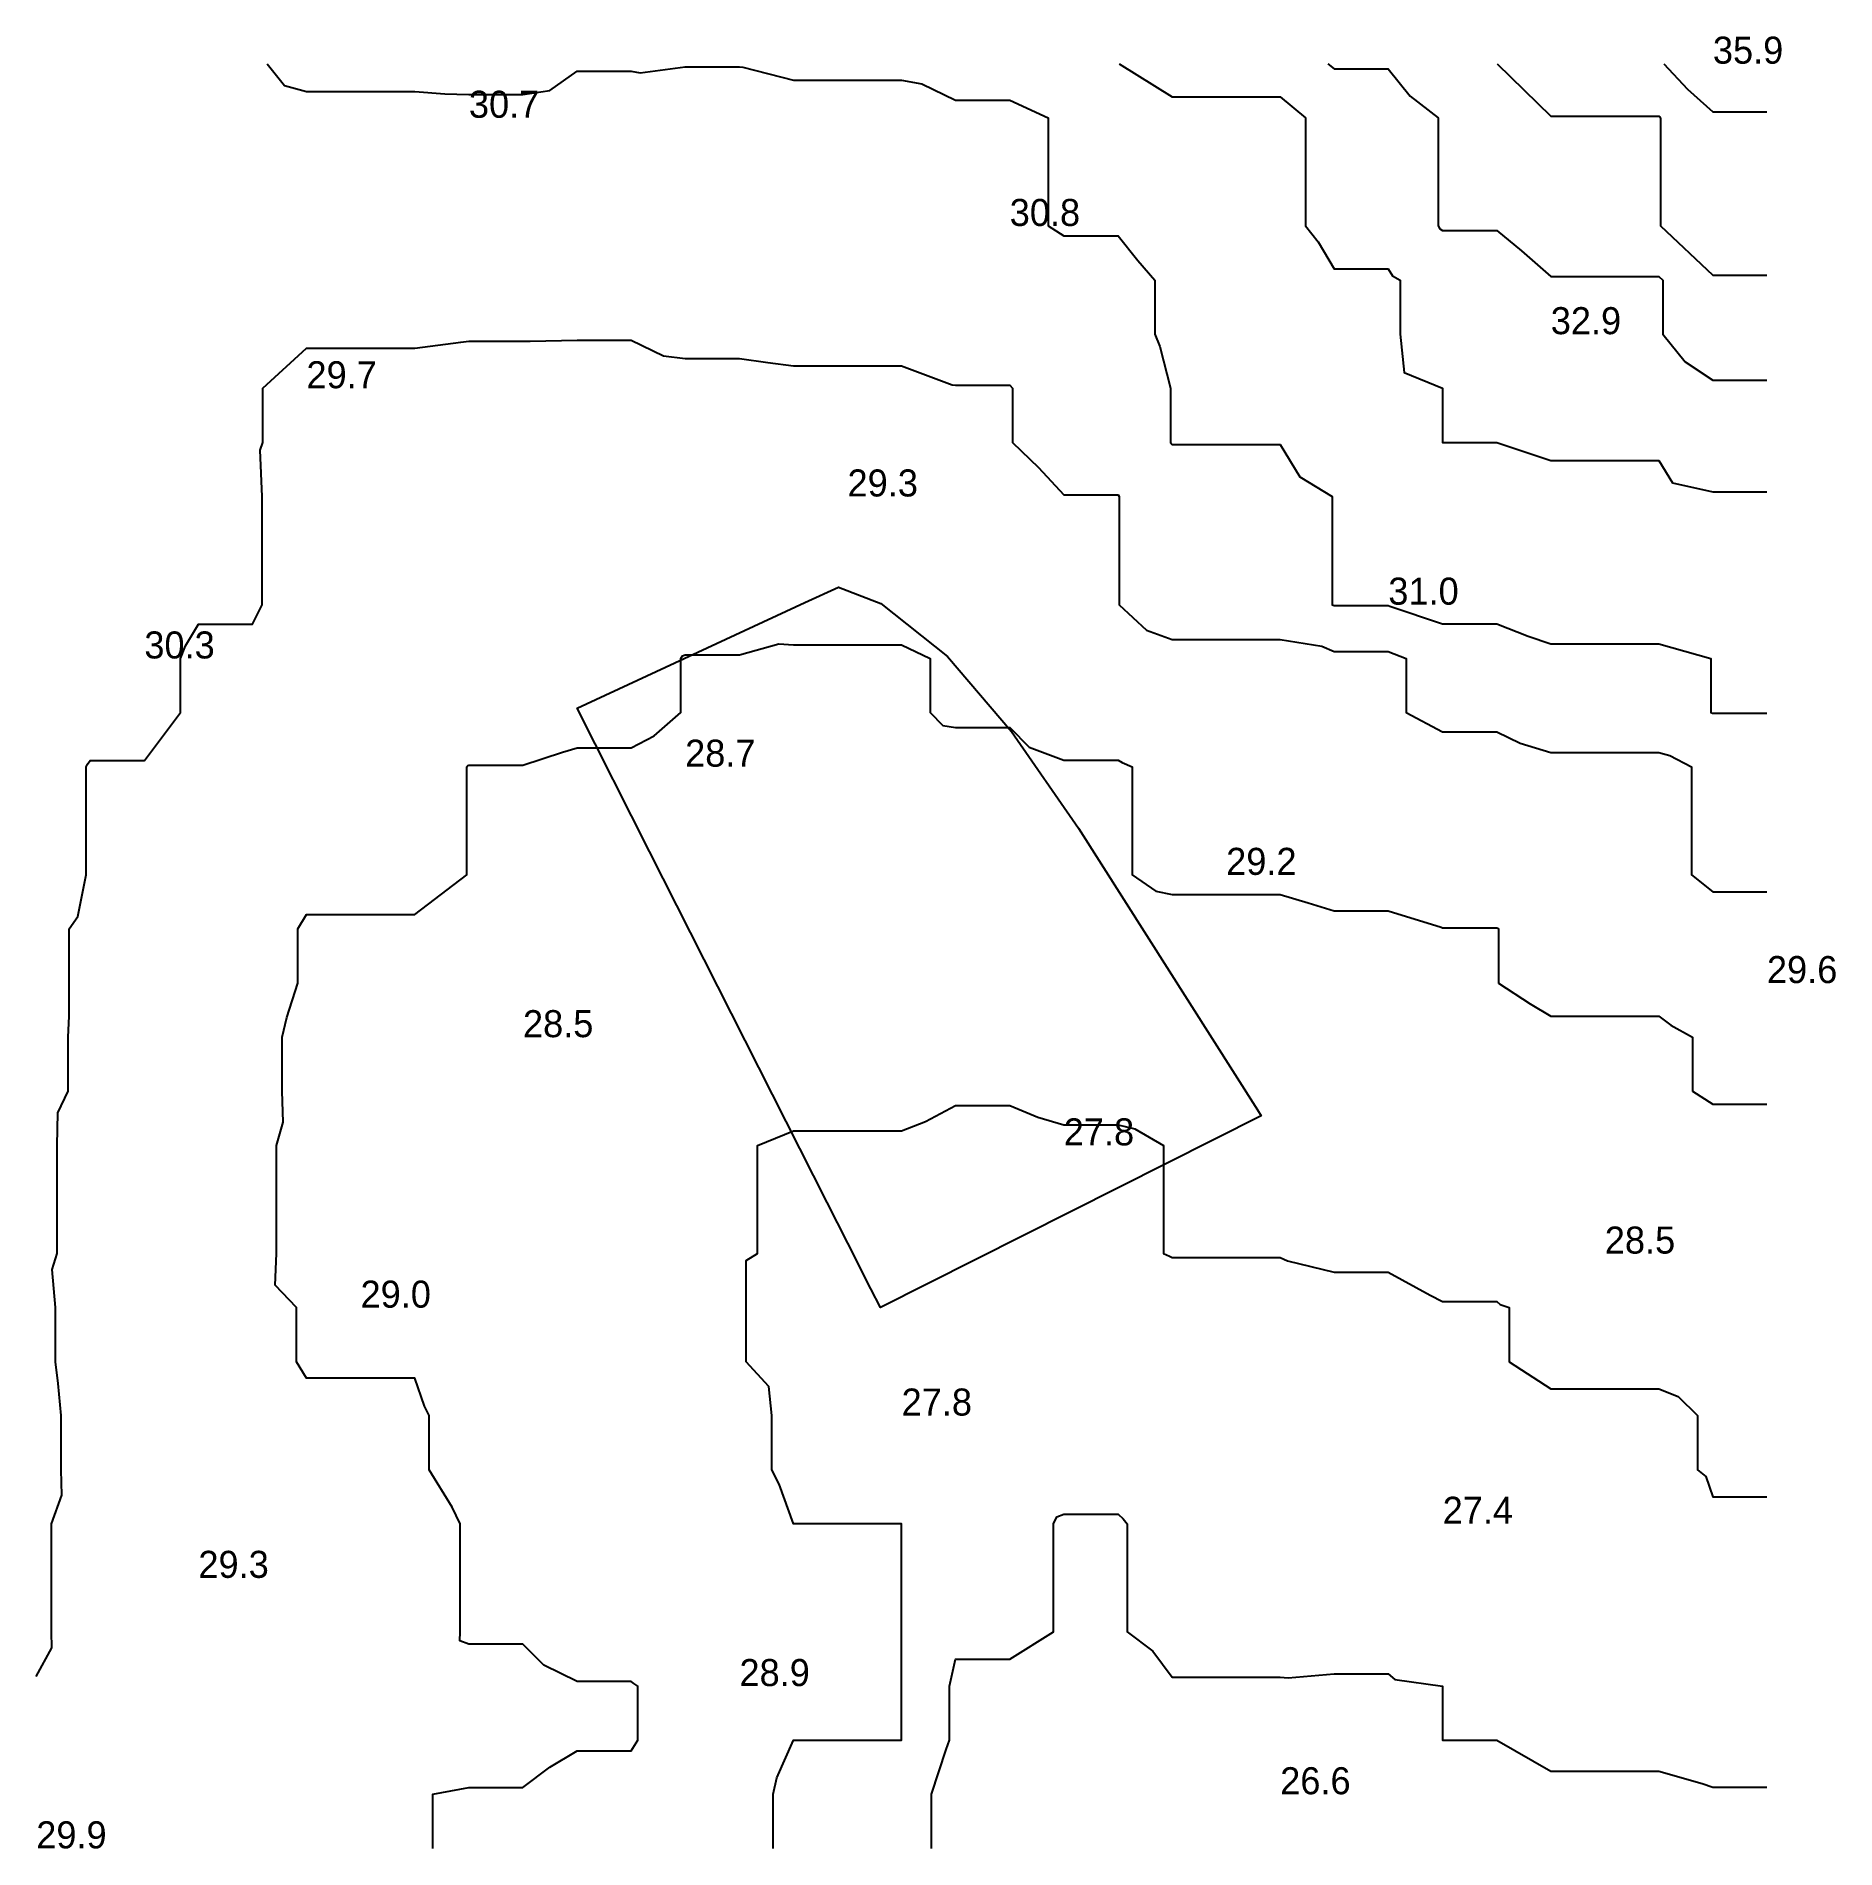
# Model space of a CAD drawing. Extents: x 0 to 66.5, y 0 to 67.
import ezdxf

# ---------------------------------------------------------------- set-up
doc = ezdxf.new("R2010")
doc.units = 0
for name, color, linetype in [('CONTOURS_MAJEURES', 3, 'CONTINUOUS'), ('CONTOURS_MINEURES', 8, 'CONTINUOUS'), ('PARCELLE', 4, 'CONTINUOUS'), ('POINTS_COTES', 7, 'CONTINUOUS')]:
    doc.layers.add(name, color=color, linetype=linetype)

msp = doc.modelspace()

# ---------------------------------------------------------------- linework, layer by layer
at = {"layer": 'CONTOURS_MAJEURES'}
for points in [[(60.178, 66.002), (61.059, 65.064), (61.997, 64.217), (62.212, 64.217), (63.995, 64.217)], [(0.005, 6.354), (0.587, 7.418), (0.564, 8.002), (0.564, 9.443), (0.564, 10.003), (0.564, 10.563), (0.564, 12.004), (0.945, 13.063), (0.931, 14.004), (0.931, 14.932), (0.931, 16.005), (0.81, 17.192), (0.718, 17.995), (0.718, 18.709), (0.718, 19.996), (0.598, 21.402), (0.779, 21.996), (0.779, 22.772), (0.779, 23.997), (0.779, 24.773), (0.779, 25.998), (0.804, 27.198), (1.18, 27.999), (1.18, 29.176), (1.18, 29.999), (1.226, 30.778), (1.226, 32), (1.226, 33.223), (1.226, 34.001), (1.544, 34.46), (1.846, 36.002), (1.846, 37.846), (1.846, 38.003), (1.846, 38.159), (1.846, 40.003), (1.904, 40.102), (2.003, 40.226), (3.779, 40.226), (4.001, 40.226), (5.334, 42.004), (5.334, 42.671), (5.334, 44.005), (5.529, 44.473), (6, 45.278), (6.719, 45.278), (7.998, 45.278), (8.358, 45.995), (8.358, 47.635), (8.358, 47.995), (8.358, 48.355), (8.358, 49.996), (8.289, 51.705), (8.387, 51.997), (8.387, 53.609), (8.387, 53.998), (9.996, 55.485), (10.509, 55.485), (11.995, 55.485), (12.51, 55.485), (14.004, 55.485), (15.708, 55.704), (16.002, 55.735), (17.738, 55.735), (18.001, 55.735), (18.264, 55.735), (19.999, 55.782), (20.215, 55.782), (21.997, 55.782), (23.196, 55.198), (23.996, 55.1), (25.103, 55.1), (26.005, 55.1), (27.051, 54.95), (28.003, 54.831), (29.169, 54.831), (30.001, 54.831), (30.834, 54.831), (32, 54.831), (33.865, 54.131), (33.998, 54.109), (35.886, 54.109), (35.997, 54.109), (36.105, 53.998), (36.105, 52.105), (36.105, 51.997), (37.062, 51.063), (37.995, 50.052), (38.051, 50.052), (40.004, 50.052), (40.042, 49.996), (40.042, 49.958), (40.042, 47.995), (40.042, 46.033), (40.042, 45.995), (41.059, 45.055), (42.002, 44.71), (43.292, 44.71), (44.001, 44.71), (44.709, 44.71), (45.999, 44.71), (47.543, 44.457), (47.997, 44.26), (48.254, 44.26), (49.996, 44.26), (50.651, 44.005), (50.651, 42.657), (50.651, 42.004), (52.005, 41.291), (52.717, 41.291), (54.003, 41.291), (54.871, 40.872), (56.002, 40.529), (57.475, 40.529), (58, 40.529), (58.525, 40.529), (59.998, 40.529), (60.407, 40.413), (61.207, 40.003), (61.207, 38.794), (61.207, 38.003), (61.207, 36.793), (61.207, 36.002), (61.997, 35.372), (63.366, 35.372), (63.995, 35.372)]]:
    msp.add_lwpolyline(points, dxfattribs=at)
at = {"layer": 'CONTOURS_MINEURES'}
for points in [[(8.543, 66.002), (9.189, 65.194), (9.996, 64.976), (11.021, 64.976), (11.995, 64.976), (12.974, 64.976), (14.004, 64.976), (15.114, 64.891), (16.002, 64.867), (16.866, 64.867), (18.001, 64.867), (18.988, 65.014), (19.999, 65.722), (21.718, 65.722), (21.997, 65.722), (22.338, 65.661), (23.996, 65.891), (25.893, 65.891), (26.005, 65.891), (26.13, 65.877), (28.003, 65.397), (29.397, 65.397), (30.001, 65.397), (31.396, 65.397), (32, 65.397), (32.742, 65.259), (33.998, 64.659), (34.654, 64.659), (35.997, 64.659), (37.415, 64.002), (37.415, 62.582), (37.415, 62.001), (37.415, 61.42), (37.415, 60), (37.995, 59.633), (38.364, 59.633), (40.004, 59.633), (40.731, 58.727), (41.359, 57.999), (41.359, 56.643), (41.359, 55.998), (41.55, 55.546), (41.943, 53.998), (41.943, 52.057), (41.943, 51.997), (42.002, 51.918), (42.081, 51.918), (44.001, 51.918), (45.921, 51.918), (45.999, 51.918), (46.719, 50.717), (47.919, 49.996), (47.919, 49.918), (47.919, 47.995), (47.919, 47.917), (47.919, 45.995), (47.997, 45.961), (49.962, 45.961), (49.996, 45.961), (50.052, 45.939), (52.005, 45.288), (53.294, 45.288), (54.003, 45.288), (55.172, 44.831), (56.002, 44.548), (57.455, 44.548), (58, 44.548), (58.545, 44.548), (59.998, 44.548), (61.925, 44.005), (61.925, 42.076), (61.925, 42.004), (61.981, 41.988), (61.997, 41.98), (63.971, 41.98), (63.995, 41.98)], [(40.045, 66.002), (42.002, 64.771), (42.771, 64.771), (44.001, 64.771), (44.769, 64.771), (45.999, 64.771), (46.936, 64.002), (46.936, 62.939), (46.936, 62.001), (46.936, 60.938), (46.936, 60), (47.407, 59.408), (47.997, 58.418), (48.416, 58.418), (49.996, 58.418), (50.153, 58.156), (50.437, 57.999), (50.437, 57.56), (50.437, 55.998), (50.576, 54.576), (52.005, 53.998), (52.005, 51.997), (54.003, 51.997), (56.002, 51.33), (57.334, 51.33), (58, 51.33), (58.666, 51.33), (59.998, 51.33), (60.498, 50.496), (61.997, 50.17), (63.821, 50.17), (63.995, 50.17)], [(47.76, 66.002), (47.997, 65.81), (49.804, 65.81), (49.996, 65.81), (50.799, 64.802), (51.837, 64.002), (51.837, 63.835), (51.837, 62.001), (51.837, 60.167), (51.837, 60), (51.9, 59.896), (52.005, 59.838), (52.167, 59.838), (54.003, 59.838), (54.926, 59.077), (56.002, 58.134), (56.136, 58.134), (58, 58.134), (58.134, 58.134), (59.998, 58.134), (60.141, 57.999), (60.141, 56.141), (60.141, 55.998), (60.969, 54.97), (61.997, 54.297), (63.696, 54.297), (63.995, 54.297)], [(54.025, 66.002), (56.002, 64.065), (56.065, 64.065), (58, 64.065), (59.935, 64.065), (59.998, 64.065), (60.029, 64.032), (60.064, 64.002), (60.064, 63.936), (60.064, 62.001), (60.064, 60.065), (60.064, 60), (61.997, 58.183), (62.18, 58.183), (63.995, 58.183)], [(60.178, 66.002), (61.059, 65.064), (61.997, 64.217), (62.212, 64.217), (63.995, 64.217)], [(0.005, 6.354), (0.587, 7.418), (0.564, 8.002), (0.564, 9.443), (0.564, 10.003), (0.564, 10.563), (0.564, 12.004), (0.945, 13.063), (0.931, 14.004), (0.931, 14.932), (0.931, 16.005), (0.81, 17.192), (0.718, 17.995), (0.718, 18.709), (0.718, 19.996), (0.598, 21.402), (0.779, 21.996), (0.779, 22.772), (0.779, 23.997), (0.779, 24.773), (0.779, 25.998), (0.804, 27.198), (1.18, 27.999), (1.18, 29.176), (1.18, 29.999), (1.226, 30.778), (1.226, 32), (1.226, 33.223), (1.226, 34.001), (1.544, 34.46), (1.846, 36.002), (1.846, 37.846), (1.846, 38.003), (1.846, 38.159), (1.846, 40.003), (1.904, 40.102), (2.003, 40.226), (3.779, 40.226), (4.001, 40.226), (5.334, 42.004), (5.334, 42.671), (5.334, 44.005), (5.529, 44.473), (6, 45.278), (6.719, 45.278), (7.998, 45.278), (8.358, 45.995), (8.358, 47.635), (8.358, 47.995), (8.358, 48.355), (8.358, 49.996), (8.289, 51.705), (8.387, 51.997), (8.387, 53.609), (8.387, 53.998), (9.996, 55.485), (10.509, 55.485), (11.995, 55.485), (12.51, 55.485), (14.004, 55.485), (15.708, 55.704), (16.002, 55.735), (17.738, 55.735), (18.001, 55.735), (18.264, 55.735), (19.999, 55.782), (20.215, 55.782), (21.997, 55.782), (23.196, 55.198), (23.996, 55.1), (25.103, 55.1), (26.005, 55.1), (27.051, 54.95), (28.003, 54.831), (29.169, 54.831), (30.001, 54.831), (30.834, 54.831), (32, 54.831), (33.865, 54.131), (33.998, 54.109), (35.886, 54.109), (35.997, 54.109), (36.105, 53.998), (36.105, 52.105), (36.105, 51.997), (37.062, 51.063), (37.995, 50.052), (38.051, 50.052), (40.004, 50.052), (40.042, 49.996), (40.042, 49.958), (40.042, 47.995), (40.042, 46.033), (40.042, 45.995), (41.059, 45.055), (42.002, 44.71), (43.292, 44.71), (44.001, 44.71), (44.709, 44.71), (45.999, 44.71), (47.543, 44.457), (47.997, 44.26), (48.254, 44.26), (49.996, 44.26), (50.651, 44.005), (50.651, 42.657), (50.651, 42.004), (52.005, 41.291), (52.717, 41.291), (54.003, 41.291), (54.871, 40.872), (56.002, 40.529), (57.475, 40.529), (58, 40.529), (58.525, 40.529), (59.998, 40.529), (60.407, 40.413), (61.207, 40.003), (61.207, 38.794), (61.207, 38.003), (61.207, 36.793), (61.207, 36.002), (61.997, 35.372), (63.366, 35.372), (63.995, 35.372)], [(14.67, -0.001), (14.67, 1.333), (14.67, 2), (16.002, 2.25), (17.751, 2.25), (18.001, 2.25), (19, 3), (19.999, 3.6), (20.399, 3.6), (21.997, 3.6), (22.247, 4), (22.247, 5.751), (22.247, 6.001), (22.095, 6.099), (21.997, 6.168), (21.831, 6.168), (19.999, 6.168), (18.778, 6.779), (18.001, 7.557), (16.446, 7.557), (16.002, 7.557), (15.669, 7.669), (15.682, 8.002), (15.682, 8.322), (15.682, 10.003), (15.682, 11.683), (15.682, 12.004), (15.387, 12.619), (14.533, 14.004), (14.533, 14.534), (14.533, 16.005), (14.356, 16.356), (14.004, 17.383), (12.613, 17.383), (11.995, 17.383), (11.38, 17.383), (9.996, 17.383), (9.633, 17.995), (9.633, 19.632), (9.633, 19.996), (8.835, 20.833), (8.886, 21.996), (8.886, 22.886), (8.886, 23.997), (8.886, 25.109), (8.886, 25.998), (9.135, 26.86), (9.097, 27.999), (9.097, 29.099), (9.097, 29.999), (9.267, 30.729), (9.675, 32), (9.675, 33.679), (9.675, 34.001), (9.996, 34.531), (11.466, 34.531), (11.995, 34.531), (12.527, 34.531), (14.004, 34.531), (15.925, 36.002), (15.925, 37.926), (15.925, 38.003), (15.925, 38.079), (15.925, 40.003), (15.963, 40.043), (16.002, 40.059), (16.058, 40.059), (18.001, 40.059), (19.458, 40.545), (19.999, 40.706), (20.701, 40.706), (21.997, 40.706), (22.854, 41.147), (23.842, 42.004), (23.842, 42.158), (23.842, 44.005), (23.903, 44.097), (23.996, 44.142), (24.134, 44.142), (26.005, 44.142), (27.463, 44.543), (28.003, 44.515), (29.489, 44.515), (30.001, 44.515), (30.514, 44.515), (32, 44.515), (33.052, 44.005), (33.052, 42.952), (33.052, 42.004), (33.525, 41.53), (33.998, 41.458), (34.543, 41.458), (35.997, 41.458), (36.712, 40.72), (37.995, 40.248), (39.758, 40.248), (40.004, 40.248), (40.158, 40.157), (40.525, 40.003), (40.525, 39.481), (40.525, 38.003), (40.525, 36.524), (40.525, 36.002), (41.406, 35.405), (42.002, 35.278), (42.725, 35.278), (44.001, 35.278), (45.276, 35.278), (45.999, 35.278), (47.029, 34.971), (47.997, 34.668), (48.664, 34.668), (49.996, 34.668), (51.944, 34.062), (52.005, 34.045), (53.959, 34.045), (54.003, 34.045), (54.03, 34.028), (54.072, 34.001), (54.072, 33.932), (54.072, 32), (55.235, 31.233), (56.002, 30.782), (57.218, 30.782), (58, 30.782), (59.216, 30.782), (59.998, 30.782), (60.442, 30.444), (61.239, 29.999), (61.239, 28.758), (61.239, 27.999), (61.997, 27.52), (63.517, 27.52), (63.995, 27.52)], [(27.251, -0.001), (27.251, 0.752), (27.251, 2), (27.391, 2.613), (28.003, 4), (30.001, 4), (32, 4), (32, 6.001), (32, 8.002), (32, 10.003), (32, 12.004), (30.001, 12.004), (28.003, 12.004), (27.473, 13.474), (27.204, 14.004), (27.204, 14.805), (27.204, 16.005), (27.086, 17.081), (26.255, 17.995), (26.255, 19.745), (26.255, 19.996), (26.255, 21.746), (26.671, 21.996), (26.671, 22.663), (26.671, 23.997), (26.671, 25.331), (26.671, 25.998), (28.003, 26.531), (28.536, 26.531), (30.001, 26.531), (31.467, 26.531), (32, 26.531), (32.888, 26.887), (33.998, 27.472), (34.524, 27.472), (35.997, 27.472), (37.033, 27.035), (37.995, 26.76), (38.76, 26.76), (40.004, 26.76), (40.619, 26.614), (41.687, 25.998), (41.687, 25.682), (41.687, 23.997), (41.687, 22.312), (41.687, 21.996), (41.909, 21.903), (42.002, 21.853), (42.145, 21.853), (44.001, 21.853), (44.143, 21.853), (45.999, 21.853), (46.272, 21.724), (47.997, 21.306), (49.307, 21.306), (49.996, 21.306), (51.541, 20.457), (52.005, 20.226), (52.235, 20.226), (54.003, 20.226), (54.126, 20.118), (54.464, 19.996), (54.464, 19.534), (54.464, 17.995), (56.002, 17), (57.001, 17), (58, 17), (58.999, 17), (59.998, 17), (60.712, 16.716), (61.426, 16.005), (61.426, 15.433), (61.426, 14.004), (61.739, 13.746), (61.997, 13.004), (62.996, 13.004), (63.995, 13.004)], [(33.106, -0.001), (33.106, 0.892), (33.106, 2), (33.652, 3.654), (33.768, 4), (33.768, 4.231), (33.768, 6.001), (33.998, 7.002), (34.997, 7.002), (35.997, 7.002), (37.62, 8.002), (37.62, 9.628), (37.62, 10.003), (37.62, 10.378), (37.62, 12.004), (37.745, 12.254), (37.995, 12.357), (39.649, 12.357), (40.004, 12.357), (40.191, 12.191), (40.337, 12.004), (40.337, 11.67), (40.337, 10.003), (40.337, 9.669), (40.337, 8.002), (41.289, 7.287), (42.002, 6.335), (42.335, 6.335), (44.001, 6.335), (45.666, 6.335), (45.999, 6.335), (46.299, 6.301), (47.997, 6.456), (49.542, 6.456), (49.996, 6.456), (50.241, 6.245), (52.005, 6.001), (52.005, 4), (54.003, 4), (56.002, 2.857), (57.144, 2.857), (58, 2.857), (58.856, 2.857), (59.998, 2.857), (61.597, 2.4), (61.997, 2.266), (62.263, 2.266), (63.995, 2.266)]]:
    msp.add_lwpolyline(points, dxfattribs=at)
at = {"layer": 'PARCELLE'}
msp.add_lwpolyline([(30.861, 20.692), (30.013, 22.377), (29.245, 23.881), (22.68, 36.866), (20, 42.171), (28.427, 46.075), (29.671, 46.646), (31.237, 46.034), (33.691, 44.078), (36.062, 41.303), (38.535, 37.728), (45.157, 27.311), (45.296, 27.09), (31.215, 20), (30.861, 20.692)], close=True, dxfattribs=at)

# ---------------------------------------------------------------- texts
at = {"layer": 'POINTS_COTES'}
for s, p in [('35.9', (61.997, 66.002)), ('30.7', (16.002, 64.002)), ('30.8', (35.997, 60)), ('32.9', (56.002, 55.998)), ('29.7', (9.996, 53.998)), ('29.3', (30.001, 49.996)), ('31.0', (49.996, 45.995)), ('30.3', (4.001, 44.005)), ('28.7', (23.996, 40.003)), ('29.2', (44.001, 36.002)), ('29.6', (63.995, 32)), ('28.5', (18.001, 29.999)), ('27.8', (37.995, 25.998)), ('28.5', (58, 21.996)), ('29.0', (11.995, 19.996)), ('27.8', (32, 16.005)), ('27.4', (52.005, 12.004)), ('29.3', (6, 10.003)), ('28.9', (26.005, 6.001)), ('26.6', (45.999, 2)), ('29.9', (0.005, -0.001))]:
    msp.add_text(s, height=1, dxfattribs=at).set_placement(p)

doc.saveas('drawing.dxf')
